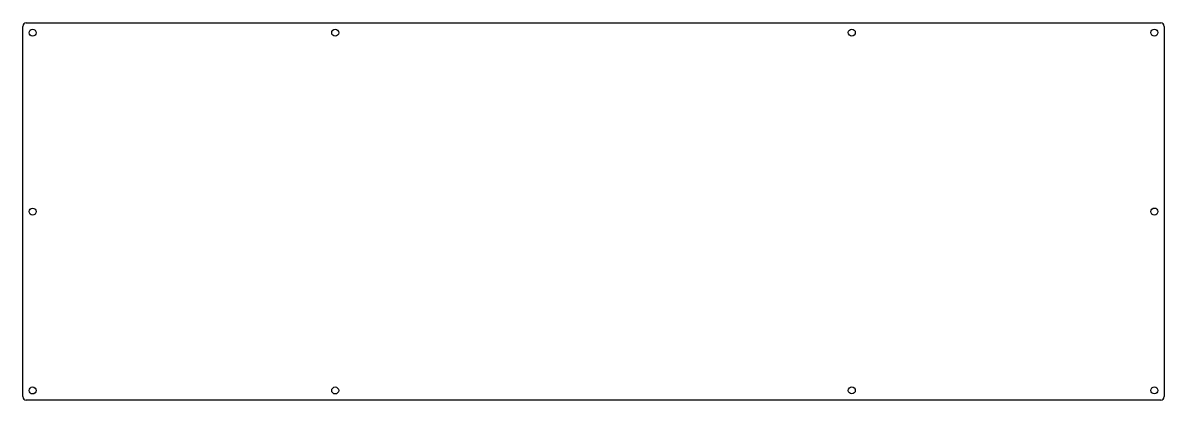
# Model space of a CAD drawing. Header units: millimetres. Extents: x 56 to 382, y -130 to -22.
import ezdxf

# ---------------------------------------------------------------- set-up
doc = ezdxf.new("R2010")
doc.units = ezdxf.units.MM

msp = doc.modelspace()

# ---------------------------------------------------------------- linework, layer by layer
for p, q in [((56.83, -22.25), (381.32, -22.25)), ((55.83, -129.09), (55.83, -23.25)), ((382.32, -23.25), (382.32, -129.09)), ((381.32, -130.09), (56.83, -130.09))]:
    msp.add_line(p, q)
for centre in [(58.62, -25.07), (145.18, -25.07), (292.97, -25.05), (379.53, -25.05), (58.62, -76.2), (379.53, -76.18), (58.62, -127.33), (145.18, -127.33), (292.97, -127.3), (379.53, -127.3)]:
    msp.add_circle(centre, 1)
for centre, start, end in [((56.83, -23.25), 90, 180), ((381.32, -23.25), 0, 90), ((56.83, -129.09), 180, 270), ((381.32, -129.09), 270, 0)]:
    msp.add_arc(centre, 1, start, end)

doc.saveas('drawing.dxf')
